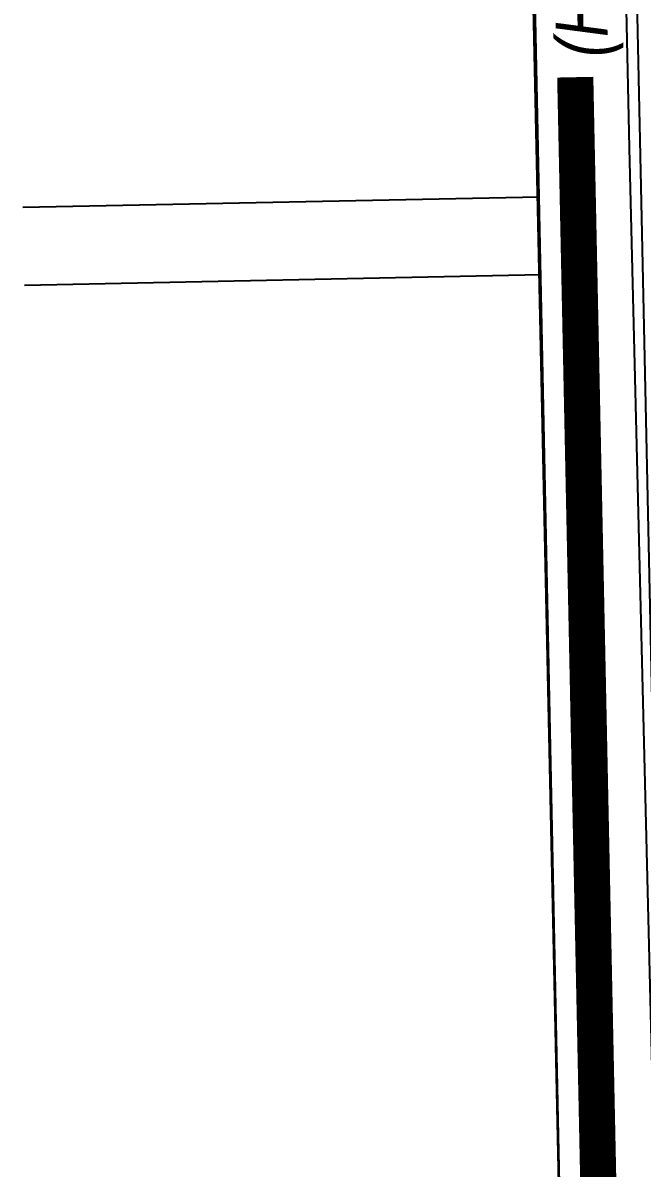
# Model space of a CAD drawing. Extents: x 88833 to 97610, y 5963373 to 5974710.
# Drawn here: x 93787.3 to 93907.2, y 5969978.4 to 5970200.2 of the extents above; entities that cross this region are included whole.
import ezdxf

# ---------------------------------------------------------------- set-up
doc = ezdxf.new("R2010")
doc.units = 0
doc.header["$LTSCALE"] = 5
for name, color, linetype in [('AS-POWER', 104, 'foc-POWER'), ('AS-ROADS', 254, 'Continuous'), ('AS-TELEPHONE', 224, 'foc-TEL'), ('F-RW', 190, 'Continuous'), ('L-SEC', 7, 'Continuous')]:
    doc.layers.add(name, color=color, linetype=linetype)
doc.layers.add('T-TEXT', color=48, linetype='Continuous', lineweight=18)
doc.styles.add('80LS', font='ARIALNI.TTF', dxfattribs={"height": 10})
doc.styles.add('foc-LtypeFont', font='ARIALN.TTF', dxfattribs={"height": 7.35})
doc.linetypes.add('foc-POWER', pattern='A,6,-1,["P",foc-LtypeFont,S=0.2,R=0,X=-0.625,Y=-0.75],-1.24,4', length=12.24)
doc.linetypes.add('foc-TEL', pattern='A,2,-1,["T",foc-LtypeFont,S=0.2,R=0,X=-0.425,Y=-0.75],-1.24,8', length=12.24)
doc.linetypes.add('foc-TEL-NOLINE', pattern='A,0,-2,["T",foc-LtypeFont,S=0.2,R=0,X=-0.425,Y=-0.75],-10.24', length=12.24)

msp = doc.modelspace()

# ---------------------------------------------------------------- linework, layer by layer
at = {"layer": 'AS-POWER', "flags": 128}
msp.add_lwpolyline([(93917.11, 5969649.49), (93915.17, 5969754.59), (93904.765, 5970175.879), (93904.697, 5970178.975), (93890.16, 5970849.792)], dxfattribs=at)
at = {"layer": 'AS-ROADS', "const_width": 7, "flags": 128}
msp.add_lwpolyline([(94020.182, 5964179.765), (94016.384, 5964372.858), (94000.133, 5965162.172), (93985.104, 5965906.543), (93958.312, 5967160.052), (93939.043, 5968064.275), (93917.295, 5969118.161), (93899.542, 5969937.457), (93880.532, 5970849.51)], dxfattribs=at)
at = {"layer": 'AS-TELEPHONE', "linetype": 'foc-TEL-NOLINE', "flags": 128}
msp.add_lwpolyline([(93892.278, 5969925.156), (93875.297, 5970749.314)], dxfattribs=at)
at = {"layer": 'F-RW', "flags": 128}
for points in [[(93887.294, 5970166.395), (93787.331, 5970164.388)], [(93787.632, 5970149.403), (93887.594, 5970151.409)]]:
    msp.add_lwpolyline(points, dxfattribs=at)
at = {"layer": 'L-SEC', "flags": 128}
for points in [[(93891.752, 5969945.223), (93874.462, 5970749.019)], [(93911.851, 5969945.647), (93894.561, 5970749.451)]]:
    msp.add_lwpolyline(points, dxfattribs=at)

# ---------------------------------------------------------------- next in the draw order: texts
at = {"layer": 'T-TEXT', "insert": (93889.302, 5970258.317), "char_height": 10, "width": 135.50795, "attachment_point": 2, "rotation": 91.17898, "style": '80LS', "bg_fill": 3, "box_fill_scale": 1.1, "bg_fill_color": 256, "bg_fill_transparency": 0}
msp.add_mtext('(HIGH GRADE GRAVEL)', dxfattribs=at)

doc.saveas('drawing.dxf')
